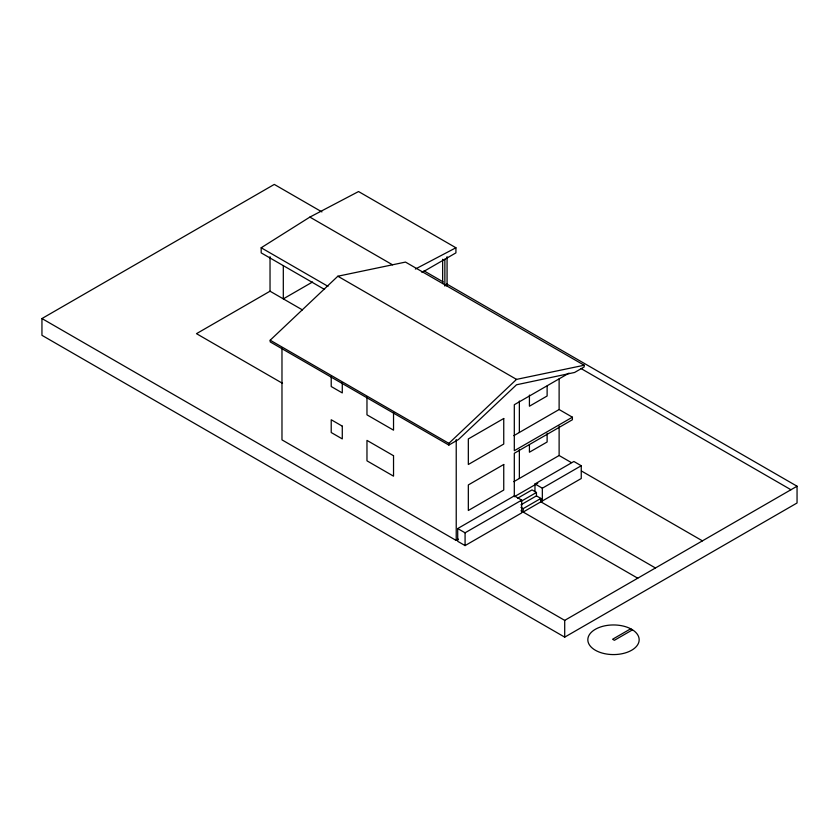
<?xml version="1.0" encoding="UTF-8"?>
<svg xmlns="http://www.w3.org/2000/svg" width="839" height="839" viewBox="0 0 839 839"><rect width="100%" height="100%" fill="white"/><g stroke="black" fill="none" stroke-linecap="round" stroke-linejoin="round"><path stroke-width="1.26" d="M270.189 340.204L337.844 276.23L405.499 262.083L584.175 365.238L584.175 366.947L574.61 372.464L516.52 384.776L458.44 439.542L448.865 445.069L270.189 341.903L270.189 340.204L448.865 443.359L448.865 445.069M448.865 443.359L516.52 379.385L584.175 365.238M324.588 289.476L261.181 252.875L261.181 247.767L309.874 217.091L358.547 191.544L455.923 247.767L455.923 252.875L421.954 272.486M446.652 283.928L797.05 486.221L797.05 502.991L564.71 637.137L41.95 335.317L41.95 318.547L274.29 184.412L321.914 211.91M302.407 309.895L270.032 291.206L196.483 333.67L282.523 383.339M312.559 281.988L283.309 298.873L283.309 265.648M569.041 373.124L514.307 404.723L514.307 450.721L572.397 417.193L572.397 419.741L514.307 453.28L514.307 496.719L537.768 483.18M513.835 435.661L559.12 409.526L572.397 417.193M513.835 481.659L559.12 455.514L571.286 462.541M457.706 528.549L514.307 495.87L521.69 500.128L521.69 512.902L465.079 545.591L457.706 541.323L457.706 528.549L465.079 532.807L521.69 500.128M534.967 491.612L534.967 483.946L573.876 461.481L581.249 465.739L581.249 478.513L542.34 500.977L540.232 499.761M517.632 498.209L532.02 489.903L536.446 492.462L536.446 495.87L520.946 504.816M534.967 483.946L542.34 488.204L581.249 465.739M520.946 501.407L536.446 492.462M281.977 348.143L281.977 439.867L456.227 540.473L458.461 539.183M520.946 507.364L523.158 508.644L540.872 498.418L540.872 501.827L655.448 567.982M540.872 501.827L523.158 512.052L523.158 508.644M41.95 318.547L564.71 620.367L797.05 486.221M630.676 628.799L612.585 639.245L614.4 640.293L632.491 629.848M415.357 269.057L455.923 247.767M423.968 270.829L443.254 281.967M580.997 368.52L790.957 489.745M309.874 217.091L392.526 264.809M337.844 276.23L516.52 379.385M261.181 247.767L327.986 286.33M581.406 470.973L702.432 540.851M536.446 495.87L540.872 498.418M520.946 510.773L637.745 578.207M564.71 620.367L564.71 637.137M559.12 378.861L559.12 409.526M559.12 426.128L559.12 455.514M547.122 386.087L547.122 395.998L529.419 406.223L529.419 395.075M547.122 433.323L547.122 441.996L529.419 452.221L529.419 444.785M542.34 488.204L542.34 500.977M519.362 401.021L519.362 432.473M519.362 449.641L519.362 478.471M465.079 532.807L465.079 545.591M456.227 439.573L456.227 540.473M447.072 256.703L447.072 286.099M444.859 259.261L444.859 286.099M442.646 259.261L442.646 283.54M393.533 412.285L393.533 430.166L366.968 414.844L366.968 396.952M342.281 382.699L342.281 392.925L331.216 386.527L331.216 376.312M270.032 256.703L270.032 291.206M503.746 418.493L468.33 438.933L468.33 464.491L503.746 444.051L503.746 418.493M503.746 464.491L468.33 484.932L468.33 510.49L503.746 490.049L503.746 464.491M631.641 629.292L629.114 628.012A25.673 14.819 0 0 0 588.433 636.56A25.673 14.819 0 0 0 619.046 654.231A25.673 14.819 0 0 0 633.854 630.739L631.641 629.292M342.281 426.139L331.216 419.752L331.216 432.525L342.281 438.912L342.281 426.139M393.533 455.724L366.968 440.391L366.968 460.831L393.533 476.164L393.533 455.724"/></g></svg>
